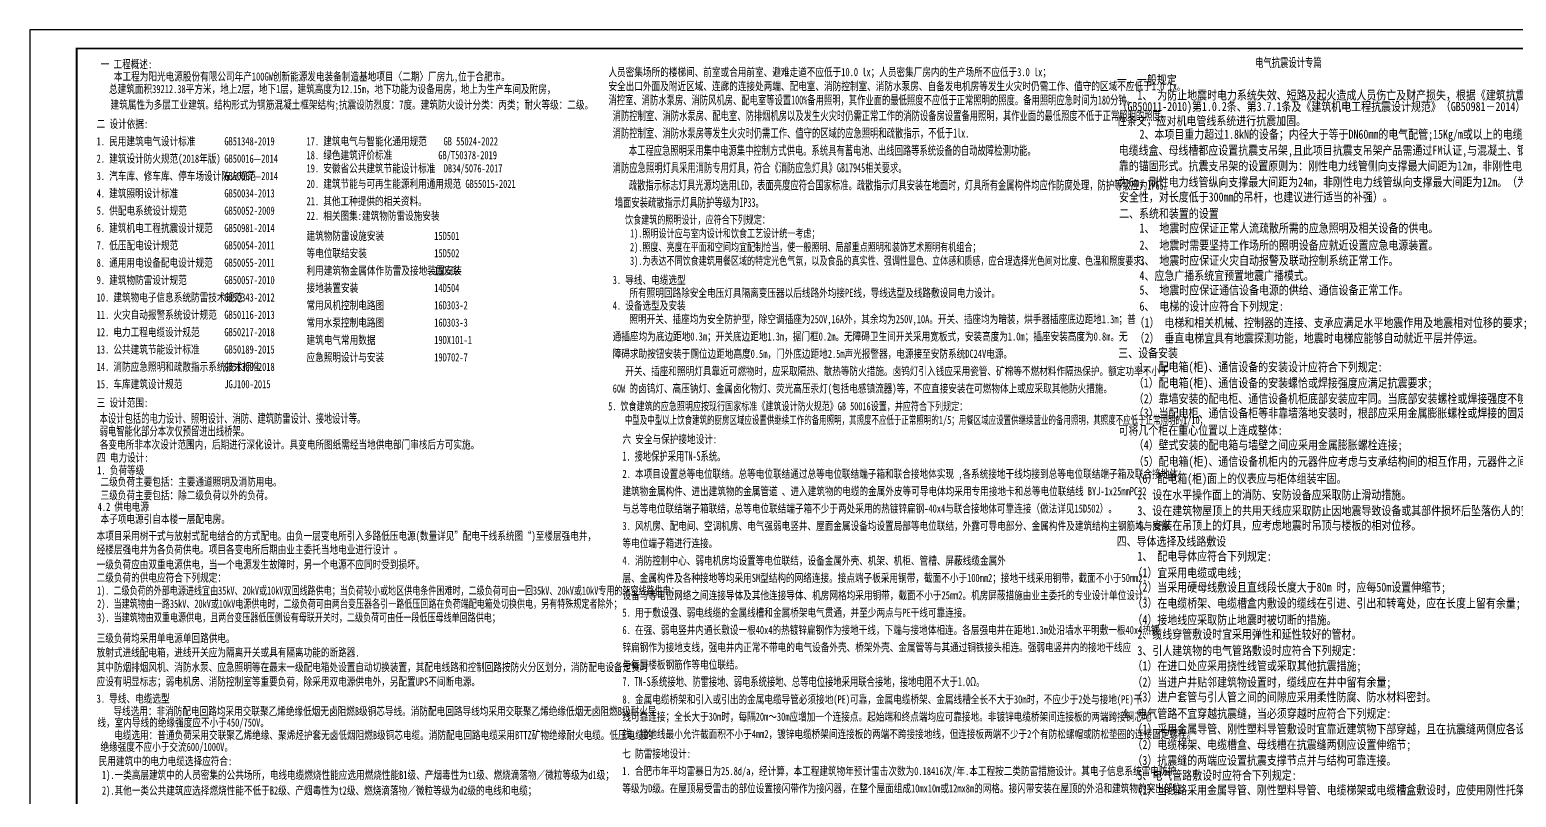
# Model space of a CAD drawing. Header units: millimetres. Extents: x -633009578 to 5705885, y -633235091 to 2571734.
# Drawn here: x 2425455 to 2504630, y 2366217 to 2407071 of the extents above; entities that cross this region are included whole.
import ezdxf
from ezdxf.enums import TextEntityAlignment as Align

# ---------------------------------------------------------------- set-up
doc = ezdxf.new("R2010")
doc.units = ezdxf.units.MM
doc.header["$LTSCALE"] = 1000
doc.header["$MEASUREMENT"] = 0
doc.layers.get('0').update_dxf_attribs({"color": 9})
for name, color, linetype in [('电-标注文字', 6, 'Continuous'), ('设备-箱柜', 3, 'Continuous'), ('院图签、封面151013$0$PUB_TITLE', 153, 'Continuous'), ('院图签、封面151013$0$图签文字', 4, 'Continuous')]:
    doc.layers.add(name, color=color, linetype=linetype)
doc.styles.add('ECADI', font='simhei.ttf', dxfattribs={"width": 0.707, "bigfont": 'hztxt.shx'})
doc.styles.add('院图签、封面151013$0$-宋体', font='simhei.ttf', dxfattribs={"width": 0.8})

# ---------------------------------------------------------------- blocks, each defined once
blk = doc.blocks.new('建筑图框_A0')
for p, q in [((0, 84100), (0, 0)), ((2500, 83100), (2500, 1000))]:
    blk.add_line(p, q)
at = {"layer": '院图签、封面151013$0$PUB_TITLE'}
blk.add_lwpolyline([(0, 0), (118900, 0), (118900, 84100), (0, 84100)], close=True, dxfattribs=at)
at = {"layer": '院图签、封面151013$0$PUB_TITLE', "const_width": 100}
blk.add_lwpolyline([(2500, 1000), (117900, 1000), (117900, 83100), (2500, 83100)], close=True, dxfattribs=at)
at = {"layer": '院图签、封面151013$0$图签文字', "color": 6, "style": '院图签、封面151013$0$-宋体'}
for tag, height, width, p in [('工程主持人', 400, 0.8, (114688, 36700)), ('审定', 400, 0.8, (114688, 35900)), ('审核', 400, 0.8, (114688, 35100)), ('专业负责人', 400, 0.8, (114688, 34300)), ('校对', 400, 0.8, (114688, 33500)), ('设计', 400, 0.8, (114688, 32700)), ('方案设计人', 400, 0.8, (114688, 31900)), ('工程编号', 300, 0.7, (115738, 8700)), ('版次', 300, 0.7, (113538, 3006)), ('日期', 300, 0.7, (116838, 3000)), ('比例', 300, 0.7, (113538, 2200)), ('图号_X施', 300, 0.7, (116338, 2200)), ('图号', 200, 0.7, (117338, 2400)), ('图号_总数', 200, 0.7, (117338, 2000))]:
    blk.add_attdef(tag, text='', height=height, dxfattribs=dict(at, width=width)).set_placement(p, align=Align.MIDDLE_CENTER)
at = {"layer": '院图签、封面151013$0$图签文字', "color": 6, "style": '院图签、封面151013$0$-宋体', "width": 0.7}
for tag, p in [('建设单位_001', (115736, 7446)), ('工程名称_001', (115734, 6045)), ('图名_001', (114543, 4060))]:
    blk.add_attdef(tag, p, '', height=300, dxfattribs=at)

msp = doc.modelspace()

# ---------------------------------------------------------------- block references
at = {"layer": '设备-箱柜'}
msp.add_blockref('建筑图框_A0', (2425455.3, 2322971.4), dxfattribs=at)

# ---------------------------------------------------------------- texts
at = {"layer": '电-标注文字', "color": 4, "style": 'ECADI', "width": 0.75}
for s, p in [('一 工程概述:', (2429235.4, 2405020.1)), ('     本工程为阳光电源股份有限公司年产100GW创新能源发电装备制造基地项目〈二期〉厂房九,位于合肥市。', (2428822.7, 2404365.1)), ('总建筑面积39212.38平方米，地上2层，地下1层，建筑高度为12.15m，地下功能为设备用房，地上为生产车间及附房，', (2429679.5, 2403698.8)), ('建筑属性为多层工业建筑。结构形式为钢筋混凝土框架结构;抗震设防烈度：7度。建筑防火设计分类：丙类；耐火等级：二级。', (2429760.2, 2402864.3)), ('二 设计依据:', (2429019.6, 2401839.8)), ('1. 民用建筑电气设计标准 ', (2429019.6, 2400916.4)), ('17. 建筑电气与智能化通用规范    GB 55024-2022 ', (2440197.6, 2400916.4)), ('GB51348-2019', (2435823.6, 2400916.4)), ('18. 绿色建筑评价标准           GB/T50378-2019', (2440197.6, 2400179.1)), ('19. 安徽省公共建筑节能设计标准  DB34/5076-2017', (2440197.6, 2399475.4)), ('20. 建筑节能与可再生能源利用通用规范 GB55015-2021', (2440197.6, 2398651.9)), ('4. 建筑照明设计标准                ', (2429019.6, 2398146.2)), ('GB50034-2013', (2435823.6, 2398146.2)), ('21. 其他工种提供的相关资料。  ', (2440197.6, 2397727.2)), ('22. 相关图集:建筑物防雷设施安装', (2440197.6, 2396948.2)), ('建筑物防雷设施安装', (2440197.6, 2395880.4)), ('15D501', (2447001.6, 2395880.4)), ('等电位联结安装', (2440197.6, 2394957)), ('15D502', (2447001.6, 2394957)), ('利用建筑物金属体作防雷及接地装置安装', (2440197.6, 2394033.6)), ('15D503', (2447001.6, 2394033.6)), ('接地装置安装', (2440197.6, 2393110.2)), ('14D504', (2447001.6, 2393110.2)), ('常用风机控制电路图', (2440197.6, 2392186.8)), ('16D303-2', (2447001.6, 2392186.8)), ('常用水泵控制电路图', (2440197.6, 2391263.4)), ('16D303-3', (2447001.6, 2391263.4)), ('13. 公共建筑节能设计标准', (2429019.6, 2389835.6)), ('建筑电气常用数据', (2440197.6, 2390340)), ('19DX101-1 ', (2447001.6, 2390340)), ('GB50189-2015', (2435823.6, 2389835.6)), ('应急照明设计与安装', (2440197.6, 2389416.6)), ('19D702-7 ', (2447001.6, 2389416.6)), ('14. 消防应急照明和疏散指示系统技术标准', (2429019.6, 2388912.2)), ('GB51309-2018', (2435823.6, 2388912.2)), ('15. 车库建筑设计规范', (2429019.6, 2387988.8)), ('JGJ100-2015', (2435823.6, 2387988.8)), ('三 设计范围:', (2429019.6, 2387002.5)), ('六 安全与保护接地设计:', (2457023.4, 2385059.7)), ('四 电力设计:', (2429039.2, 2384078.3)), ('本项目采用树干式与放射式配电结合的方式配电。由负一层变电所引入多路低压电源(数量详见”配电干线系统图“)至楼层强电井，', (2429019.6, 2379912.2)), ('一级负荷应由双重电源供电，当一个电源发生故障时，另一个电源不应同时受到损坏。', (2429019.6, 2378389.5)), ('二级负荷的供电应符合下列规定：', (2429019.6, 2377690.1)), ('三级负荷均采用单电源单回路供电。', (2429019.6, 2374465.5)), ('放射式进线配电箱，进线开关应为隔离开关或具有隔离功能的断路器.', (2429019.6, 2373709.1)), ('其中防烟排烟风机、消防水泵、应急照明等在最末一级配电箱处设置自动切换装置，其配电线路和控制回路按防火分区划分，消防配电设备定货时', (2429019.6, 2372923.2)), ('应设有明显标志；弱电机房、消防控制室等重要负荷，除采用双电源供电外，另配置UPS不间断电源。', (2429019.6, 2372156.9)), ('3. 导线、电缆选型', (2429019.6, 2371251.2)), ('七 防雷接地设计:', (2457014.9, 2368316.5))]:
    msp.add_text(s, height=437.4, rotation=359.997152, dxfattribs=at).set_placement(p)
at = {"layer": '电-标注文字', "color": 4, "style": 'ECADI'}
for s, height, width, p in [('电气抗震设计专篇 ', 486, 0.65, (2490722.6, 2405086.8)), ('人员密集场所的楼梯间、前室或合用前室、避难走道不应低于10.0 lx；人员密集厂房内的生产场所不应低于3.0 lx；', 437.4, 0.75, (2456279.4, 2404600)), ('安全出口外面及附近区域、连廊的连接处两端、配电室、消防控制室、消防水泵房、自备发电机房等发生火灾时仍需工作、值守的区域不应低于1.0 lx。', 437.4, 0.75, (2456279.4, 2403848.2)), ('消控室、消防水泵房、消防风机房、配电室等设置100%%%备用照明，其作业面的最低照度不应低于正常照明的照度。备用照明应急时间为180分钟。', 486, 0.65, (2456279.4, 2403092.7)), ('消防控制室、消防水泵房、配电室、防排烟机房以及发生火灾时仍需正常工作的消防设备房设置备用照明，其作业面的最低照度不低于正常照明的照度。', 486, 0.65, (2456504.1, 2402257)), ('消防控制室、消防水泵房等发生火灾时仍需工作、值守的区域的应急照明和疏散指示，不低于1lx.', 486, 0.65, (2456504.1, 2401333.6)), ('    本工程应急照明采用集中电源集中控制方式供电。系统具有蓄电池、出线回路等系统设备的自动故障检测功能。', 486, 0.65, (2456504.1, 2400410.2)), ('2. 建筑设计防火规范(2018年版)', 437.4, 0.75, (2429019.6, 2399993)), ('GB50016—2014', 437.4, 0.75, (2435823.6, 2399993)), ('消防应急照明灯具采用消防专用灯具，符合《消防应急灯具》GB17945相关要求。', 486, 0.65, (2456504.1, 2399486.8)), ('3. 汽车库、修车库、停车场设计防火规范 ', 437.4, 0.75, (2429019.6, 2399069.6)), ('GB50067—2014', 437.4, 0.75, (2435823.6, 2399069.6)), ('    疏散指示标志灯具光源均选用LED，表面亮度应符合国家标准。疏散指示灯具安装在地面时，灯具所有金属构件均应作防腐处理，防护等级应为IP65。', 486, 0.65, (2456504.1, 2398563.4)), ('墙面安装疏散指示灯具防护等级为IP33。', 486, 0.65, (2456614.1, 2397640)), ('5. 供配电系统设计规范', 437.4, 0.75, (2429019.6, 2397222.8)), ('GB50052-2009', 437.4, 0.75, (2435823.6, 2397222.8)), ('6. 建筑机电工程抗震设计规范', 437.4, 0.75, (2429019.6, 2396299.4)), ('GB50981-2014', 437.4, 0.75, (2435823.6, 2396299.4)), ('7. 低压配电设计规范', 437.4, 0.75, (2429019.6, 2395376)), ('GB50054-2011', 437.4, 0.75, (2435823.6, 2395376)), ('8. 通用用电设备配电设计规范', 437.4, 0.75, (2429019.6, 2394452.6)), ('GB50055-2011', 437.4, 0.75, (2435823.6, 2394452.6)), ('9. 建筑物防雷设计规范', 437.4, 0.75, (2429019.6, 2393529.2)), ('GB50057-2010', 437.4, 0.75, (2435823.6, 2393529.2)), ('3. 导线、电缆选型', 437.4, 0.75, (2456504.1, 2393533.6)), ('10. 建筑物电子信息系统防雷技术规范', 437.4, 0.75, (2429019.6, 2392605.8)), ('GB50343-2012', 437.4, 0.75, (2435823.6, 2392605.8)), ('4. 设备选型及安装', 437.4, 0.75, (2456504.1, 2392168.1)), ('    所有照明回路除安全电压灯具隔离变压器以后线路外均接PE线，导线选型及线路敷设同电力设计。', 437.4, 0.75, (2456504.1, 2392845.9)), ('11. 火灾自动报警系统设计规范', 437.4, 0.75, (2429019.6, 2391682.4)), ('GB50116-2013', 437.4, 0.75, (2435823.6, 2391682.4)), ('    照明开关、插座均为安全防护型，除空调插座为250V,16A外，其余均为250V,10A。开关、插座均为暗装，烘手器插座底边距地1.3m；普', 437.4, 0.75, (2456504.1, 2391450.9)), ('12. 电力工程电缆设计规范', 437.4, 0.75, (2429019.6, 2390759)), ('GB50217-2018', 437.4, 0.75, (2435823.6, 2390759)), ('通插座均为底边距地0.3m；开关底边距地1.3m，据门框0.2m。无障碍卫生间开关采用宽板式，安装高度为1.0m；插座安装高度为0.8m。无', 437.4, 0.75, (2456504.1, 2390527.5)), ('障碍求助按钮安装于厕位边距地高度0.5m，门外底边距地2.5m声光报警器，电源接至安防系统DC24V电源。', 437.4, 0.75, (2456504.1, 2389604.1)), ('   开关、插座和照明灯具靠近可燃物时，应采取隔热、散热等防火措施。卤钨灯引入钱应采用瓷管、矿棉等不燃材料作隔热保护。额定功率不小于', 437.4, 0.75, (2456504.1, 2388680.7)), ('60W 的卤钨灯、高压钠灯、金属卤化物灯、荧光高压汞灯(包括电感镇流器)等，不应直接安装在可燃物体上或应采取其他防火措施。', 437.4, 0.75, (2456504.1, 2387757.3)), ('    本设计包括的电力设计、照明设计、消防、建筑防雷设计、接地设计等。', 486, 0.65, (2428318.8, 2386145.7)), ('    弱电智能化部分本次仅预留进出线桥架。', 486, 0.65, (2428318.8, 2385467.8)), ('    各变电所非本次设计范围内，后期进行深化设计。具变电所图纸需经当地供电部门审核后方可实施。', 437.4, 0.75, (2428296, 2384772.5)), ('1. 接地保护采用TN-S系统。', 486, 0.65, (2457023.4, 2384136.3)), ('1. 负荷等级', 437.4, 0.75, (2429051.5, 2383406.6)), ('二级负荷主要包括：主要通道照明及消防用电。', 437.4, 0.75, (2429226.7, 2382792.4)), ('2. 本项目设置总等电位联结。总等电位联结通过总等电位联结端子箱和联合接地体实现 ,各系统接地干线均接到总等电位联结端子箱及联合接地体；', 437.4, 0.75, (2457023.4, 2383212.9)), ('三级负荷主要包括：除二级负荷以外的负荷。', 437.4, 0.75, (2429226.7, 2382072.7)), ('建筑物金属构件、进出建筑物的金属管道 、进入建筑物的电缆的金属外皮等可导电体均采用专用接地卡和总等电位联结线 BYJ-1x25mmPC32 ', 437.4, 0.75, (2457023.4, 2382289.5)), ('4.2 供电电源', 437.4, 0.75, (2429073.6, 2381460.2)), ('与总等电位联结端子箱联结，总等电位联结端子箱不少于两处采用的热镀锌扁钢-40x4与联合接地体可靠连接（做法详见15D502）。', 437.4, 0.75, (2457023.4, 2381366.1)), ('3. 风机房、配电间、空调机房、电气强弱电竖井、屋面金属设备均设置局部等电位联结，外露可导电部分、金属构件及建筑结构主钢筋均与局部', 437.4, 0.75, (2457023.4, 2380442.7)), ('等电位端子箱进行连接。', 437.4, 0.75, (2457023.4, 2379519.3)), ('经楼层强电井为各负荷供电。项目各变电所后期由业主委托当地电业进行设计 。', 437.4, 0.75, (2429019.6, 2379185.2)), ('4. 消防控制中心、弱电机房均设置等电位联结，设备金属外壳、机架、机柜、管槽、屏蔽线缆金属外', 437.4, 0.75, (2457023.4, 2378595.9)), ('层、金属构件及各种接地等均采用SM型结构的网络连接。接点端子板采用铜带，截面不小于100mm2；接地干线采用铜带，截面不小于50mm2；', 437.4, 0.75, (2457023.4, 2377672.5)), ('设备与等电位网络之间连接导体及其他连接导体、机房网格均采用铜带，截面不小于25mm2。机房屏蔽措施由业主委托的专业设计单位设计。', 437.4, 0.75, (2457023.4, 2376749.1)), ('5. 用于敷设强、弱电线缆的金属线槽和金属桥架电气贯通，并至少两点与PE干线可靠连接。', 437.4, 0.75, (2457023.4, 2375825.7)), ('6. 在强、弱电竖井内通长敷设一根40x4的热镀锌扁钢作为接地干线，下端与接地体相连。各层强电井在距地1.3m处沿墙水平明敷一根40x4热镀', 437.4, 0.75, (2457023.4, 2374902.3)), ('锌扁钢作为接地支线，强电井内正常不带电的电气设备外壳、桥架外壳、金属管等与其通过铜铁接头相连。强弱电竖井内的接地干线应', 437.4, 0.75, (2457023.4, 2373978.9)), ('与每层楼板钢筋作等电位联结。', 437.4, 0.75, (2457023.4, 2373055.5)), ('7. TN-S系统接地、防雷接地、弱电系统接地、总等电位接地采用联合接地，接地电阻不大于1.0Ω。', 486, 0.65, (2457023.4, 2372132.1)), ('8. 金属电缆桥架和引入或引出的金属电缆导管必须接地(PE)可靠，金属电缆桥架、金属线槽全长不大于30m时，不应少于2处与接地(PE)干', 437.4, 0.75, (2457023.4, 2371208.7)), ('    导线选用：非消防配电回路均采用交联聚乙烯绝缘低烟无卤阻燃B级铜芯导线。消防配电回路导线均采用交联聚乙烯绝缘低烟无卤阻燃B级耐火导', 437.4, 0.75, (2429019.6, 2370580.5)), ('线可靠连接；全长大于30m时，每隔20m～30m应增加一个连接点。起始端和终点端均应可靠接地。非镀锌电缆桥架间连接板的两端跨接铜芯地', 437.4, 0.75, (2457023.4, 2370285.3)), ('线，室内导线的绝缘强度应不小于450/750V。', 437.4, 0.75, (2429061.4, 2369977.4)), ('    电缆选用：普通负荷采用交联聚乙烯绝缘、聚烯烃护套无卤低烟阻燃B级铜芯电缆。消防配电回路电缆采用BTTZ矿物绝缘耐火电缆。低压电缆的', 437.4, 0.75, (2429061.4, 2369307.2)), ('线，接地线最小允许截面积不小于4mm2，镀锌电缆桥架间连接板的两端不跨接接地线，但连接板两端不少于2个有防松螺帽或防松垫圈的连接固定螺栓。', 437.4, 0.75, (2457023.4, 2369361.9)), ('绝缘强度不应小于交流600/1000V。', 437.4, 0.75, (2429221.3, 2368678.3)), ('民用建筑中的电力电缆选择应符合:', 437.4, 0.75, (2429126.5, 2367922.2)), ('1).一类高层建筑中的人员密集的公共场所，电线电缆燃烧性能应选用燃烧性能B1级、产烟毒性为t1级、燃烧滴落物／微粒等级为d1级；      ', 437.4, 0.75, (2429303.4, 2367187)), ('1. 合肥市年平均雷暴日为25.8d/a，经计算，本工程建筑物年预计雷击次数为0.18416次/年.本工程按二类防雷措施设计。其电子信息系统雷电防护', 437.4, 0.75, (2457014.9, 2367393.1)), ('2).其他一类公共建筑应选择燃烧性能不低于B2级、产烟毒性为t2级、燃烧滴落物／微粒等级为d2级的电线和电缆； ', 437.4, 0.75, (2429303.4, 2366357.7)), ('等级为D级。在屋顶易受雷击的部位设置接闪带作为接闪器，在整个屋面组成10mx10m或12mx8m的网格。接闪带安装在屋顶的外沿和建筑物的突出部位。', 437.4, 0.75, (2457014.9, 2366469.7))]:
    msp.add_text(s, height=height, dxfattribs=dict(at, width=width)).set_placement(p)
at = {"layer": '电-标注文字', "color": 4, "linetype": 'Continuous', "style": 'ECADI'}
for s, height, width, p in [('一、一般规定', 486, 0.8, (2483359.9, 2404163.7)), ('    1、 为防止地震时电力系统失效、短路及起火造成人员伤亡及财产损失，根据《建筑抗震设计规范》', 486, 0.8, (2483390.5, 2403351)), ('（GB50011-2010)第1.0.2条、第3.7.1条及《建筑机电工程抗震设计规范》（GB50981－2014）1.0.4及7.4.6条为强制', 486, 0.8, (2483390.5, 2402742.1)), ('性条文，应对机电管线系统进行抗震加固。', 486, 0.8, (2483353.8, 2401985.2)), ('    2、本项目重力超过1.8kN的设备；内径大于等于DN60mm的电气配管;15Kg/m或以上的电缆桥架、电缆梯架、', 486, 0.8, (2483504.9, 2401267.6)), ('电缆线盒、母线槽都应设置抗震支吊架,且此项目抗震支吊架产品需通过FM认证,与混凝土、钢结构、木结构等须采取可', 486, 0.8, (2483455.3, 2400414.5)), ('靠的锚固形式。抗震支吊架的设置原则为：刚性电力线管侧向支撑最大间距为12m，非刚性电力线管侧向支撑最大间距', 486, 0.8, (2483463.5, 2399581.1)), ('为6m，刚性电力线管纵向支撑最大间距为24m，非刚性电力线管纵向支撑最大间距为12m。（为保证抗震系统的整体', 486, 0.8, (2483466.3, 2398726.7)), ('安全性，对长度低于300mm的吊杆，也建议进行适当的补强）。', 486, 0.8, (2483471.8, 2397927.1)), ('二、系统和装置的设置', 486, 0.8, (2483477.3, 2397048.7)), ('饮食建筑的照明设计，应符合下列规定：', 437.4, 0.7, (2457163.1, 2396742.6)), ('    1、 地震时应保证正常人流疏散所需的应急照明及相关设备的供电。', 486, 0.8, (2483504.9, 2396276.5)), ('    1).照明设计应与室内设计和饮食工艺设计统一考虑；', 437.4, 0.7, (2456556.4, 2396013.6)), ('    2、 地震时需要坚持工作场所的照明设备应就近设置应急电源装置。', 486, 0.8, (2483504.9, 2395365.2)), ('    3).为表达不同饮食建筑用餐区域的特定光色气氛，以及食品的真实性、强调性显色、立体感和质感，应合理选择光色间对比度、色温和照度要求。', 437.4, 0.7, (2456556.4, 2394555.6)), ('    2).照度、亮度在平面和空间均宜配制恰当，使一般照明、局部重点照明和装饰艺术照明有机组合；', 437.4, 0.7, (2456556.4, 2395284.6)), ('    3、 地震时应保证火灾自动报警及联动控制系统正常工作。', 486, 0.8, (2483504.9, 2394553.7)), ('    4、应急广播系统宜预置地震广播模式。', 486, 0.8, (2483504.9, 2393742.6)), ('    5、 地震时应保证通信设备电源的供给、通信设备正常工作。', 486, 0.8, (2483504.9, 2392977)), ('    6、 电梯的设计应符合下列规定:', 486, 0.8, (2483504.9, 2392114.9)), ('   （1） 电梯和相关机械、控制器的连接、支承应满足水平地震作用及地震相对位移的要求;', 486, 0.8, (2483504.9, 2391239)), ('   （2） 垂直电梯宜具有地震探测功能，地震时电梯应能够自动就近平层并停运。', 486, 0.8, (2483504.9, 2390420.6)), ('三、设备安装', 486, 0.8, (2483428.1, 2389624.9)), ('    1、 配电箱(柜)、通信设备的安装设计应符合下列规定:', 486, 0.8, (2483463.9, 2388881.7)), ('   （1）配电箱(柜)、通信设备的安装螺恰或焊接强度应满足抗震要求;', 486, 0.8, (2483463.9, 2388032.9)), ('5. 饮食建筑的应急照明应按现行国家标准《建筑设计防火规范》GB 50016设置，并应符合下列规定：', 437.4, 0.7, (2456264.4, 2386812.8)), ('   （2）靠墙安装的配电柜、通信设备机柜底部安装应牢同。当底部安装螺栓或焊接强度不够时，应将顶部与墙壁进行连接;', 486, 0.8, (2483463.9, 2387192.4)), ('    中型及中型以上饮食建筑的厨房区域应设置供继续工作的备用照明，其照度不应低于正常照明的1/5；用餐区域应设置供继续营业的备用照明，其照度不应低于正常照明的1/10；', 437.4, 0.65, (2456264.4, 2386083.8)), ('   （3）当配电柜、通信设备柜等非靠墙落地安装时，根部应采用金属膨胀螺栓或焊接的固定方式。当8度或9度时，', 486, 0.8, (2483463.9, 2386429.6)), ('可将几个柜在重心位置以上连成整体:', 486, 0.8, (2483441.9, 2385512.6)), ('   （4）壁式安装的配电箱与墙壁之间应采用金属膨胀螺栓连接;', 486, 0.8, (2483463.9, 2384729.6)), ('   （5）配电箱(柜)、通信设备机柜内的元器件应考虑与支承结构间的相互作用，元器件之间采用软连接，接线处应做防震处理;', 486, 0.8, (2483463.9, 2383856.3)), ('   （6）配电箱(柜)面上的仪表应与柜体组装牢固。', 486, 0.8, (2483394.6, 2382940.9)), ('    2、设在水平操作面上的消防、安防设备应采取防止滑动措施。', 486, 0.8, (2483394.6, 2382078.8)), ('    3、设在建筑物屋顶上的共用天线应采取防止因地震导致设备或其部件损坏后坠落伤人的安全防护措施。', 486, 0.8, (2483394.6, 2381230.9)), ('    4、安装在吊顶上的灯具，应考虑地震时吊顶与楼板的相对位移。', 486, 0.8, (2483394.6, 2380449.1)), ('四、导体选择及线路敷设', 486, 0.8, (2483347.8, 2379599)), ('    1、 配电导体应符合下列规定:', 486, 0.8, (2483394.6, 2378808.2)), ('   （1）宜采用电缆或电线;', 486, 0.8, (2483394.6, 2377924.8)), ('   （2）当采用硬母线敷设且直线段长度大于80m 时，应每50m设置伸缩节;', 486, 0.8, (2483394.6, 2377156.7)), ('   （3）在电缆桥架、电缆槽盒内敷设的缆线在引进、引出和转弯处，应在长度上留有余量;', 486, 0.8, (2483394.6, 2376309.3)), ('   （4）接地线应采取防止地震时被切断的措施。', 486, 0.8, (2483394.6, 2375421.3)), ('    2、缆线穿管敷设时宜采用弹性和延性较好的管材。', 486, 0.8, (2483394.6, 2374653.9)), ('    3、引人建筑物的电气管路敷设时应符合下列规定:', 486, 0.8, (2483394.6, 2373780.7)), ('   （1）在进口处应采用挠性线管或采取其他抗震措施;', 486, 0.8, (2483394.6, 2372971.9)), ('   （2）当进户井贴邻建筑物设置时，缆线应在井中留有余量;', 486, 0.8, (2483394.6, 2372104)), ('   （3）进户套管与引人管之间的间隙应采用柔性防腐、防水材料密封。', 486, 0.8, (2483394.6, 2371313.6)), (' 4、电气管路不宜穿越抗震缝，当必须穿越时应符合下列规定:', 486, 0.8, (2483394.6, 2370435.1)), ('   （1）采用金属导管、刚性塑料导管敷设时宜靠近建筑物下部穿越，且在抗震缝两侧应各设置一个柔性管接头;', 486, 0.8, (2483394.6, 2369610.1)), ('   （2）电缆梯架、电缆槽盒、母线槽在抗震缝两侧应设置伸缩节;', 486, 0.8, (2483394.6, 2368780.6)), ('   （3）抗震缝的两端应设置抗震支撑节点并与结构可靠连接。', 486, 0.8, (2483394.6, 2367941.1)), ('    5、电气管路敷设时应符合下列规定:', 486, 0.8, (2483394.6, 2367145.3)), ('   （1）当线路采用金属导管、刚性塑料导管、电缆梯架或电缆槽盒敷设时，应使用刚性托架或支架固定，不宜使用吊', 486, 0.8, (2483394.6, 2366362.2))]:
    msp.add_text(s, height=height, dxfattribs=dict(at, width=width)).set_placement(p)
at = {"layer": '电-标注文字', "color": 6, "style": 'ECADI', "width": 0.75}
msp.add_text('本子项电源引自本楼一层配电房。', height=437.4, dxfattribs=at).set_placement((2429226.7, 2380811.4))
at = {"layer": '电-标注文字', "color": 4, "linetype": 'Continuous', "style": 'ECADI', "width": 0.7}
for s, p in [('1). 二级负荷的外部电源进线宜由35kV、20kV或10kV双回线路供电；当负荷较小或地区供电条件困难时，二级负荷可由一回35kV、20kV或10kV专用的架空线路供电；', (2429040.7, 2377000.6)), ('3). 当建筑物由双重电源供电，且两台变压器低压侧设有母联开关时，二级负荷可由任一段低压母线单回路供电；', (2429047.5, 2375570.9)), ('2). 当建筑物由一路35kV、20kV或10kV电源供电时，二级负荷可由两台变压器各引一路低压回路在负荷端配电箱处切换供电，另有特殊规定者除外；', (2429047.6, 2376299.9))]:
    msp.add_text(s, height=437.4, rotation=359.997152, dxfattribs=at).set_placement(p)

doc.saveas('drawing.dxf')
